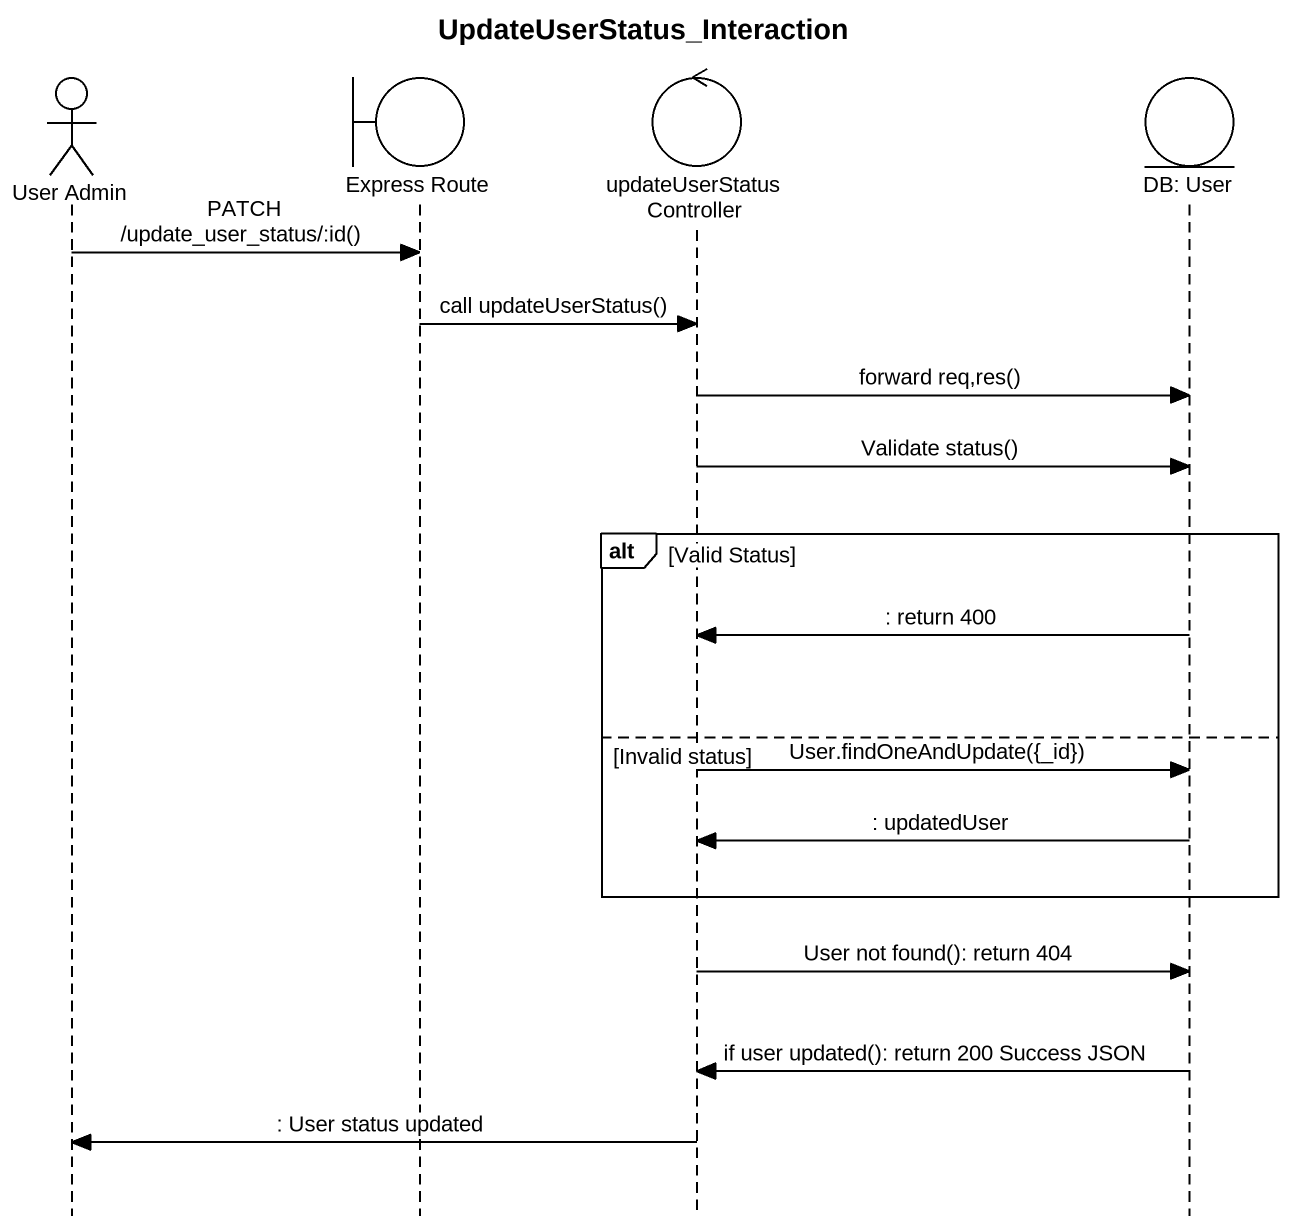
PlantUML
@startuml
title UpdateUserStatus_Interaction
hide footbox
actor "User Admin" as User_Admin
boundary "Express Route" as Express_Route
control "updateUserStatus Controller" as updateUserStatus_Controller
entity "DB: User" as DB_User

User_Admin -> Express_Route : PATCH /update_user_status/:id()
Express_Route -> updateUserStatus_Controller : call updateUserStatus()
updateUserStatus_Controller -> DB_User : forward req,res()
updateUserStatus_Controller -> DB_User : Validate status()
alt Valid Status
  DB_User -> updateUserStatus_Controller : : return 400
else Invalid status
  updateUserStatus_Controller -> DB_User : User.findOneAndUpdate({_id})
  DB_User -> updateUserStatus_Controller : : updatedUser
end
updateUserStatus_Controller -> DB_User : User not found(): return 404
DB_User -> updateUserStatus_Controller : if user updated(): return 200 Success JSON
updateUserStatus_Controller -> User_Admin : : User status updated
@enduml
